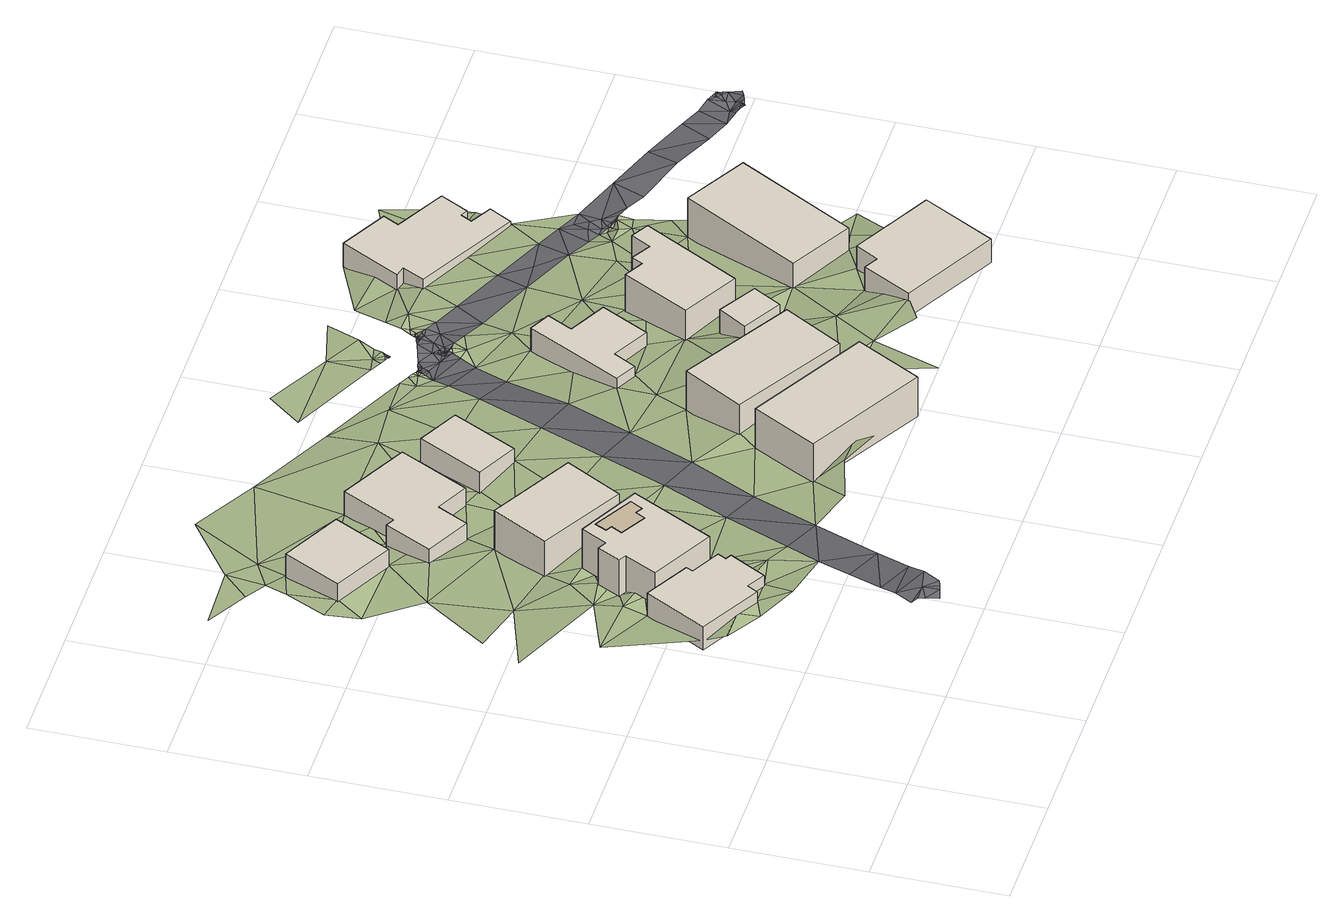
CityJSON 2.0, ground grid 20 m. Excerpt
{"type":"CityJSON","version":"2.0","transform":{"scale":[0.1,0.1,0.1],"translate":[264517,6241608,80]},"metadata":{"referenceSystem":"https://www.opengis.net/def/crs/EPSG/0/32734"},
"CityObjects":{
"building1":{"type":"Building","attributes":{"address":"16 Fryde Road University Estate Cape Town","building":"house","building:levels":1,"building_height":4.1,"roof_height":96.4,"ground_height":90.7,"plus_code":"4FRW3F62+6WX"},"geometry":[{"type":"Solid","lod":"1","boundaries":[[[[0,1,2,3]],[[1,4,5,2]],[[4,6,7,5]],[[6,8,9,7]],[[8,10,11,9]],[[10,12,13,11]],[[12,14,15,13]],[[14,16,17,15]],[[16,18,19,17]],[[18,0,3,19]],[[3,2,5,7,9,11,13,15,17,19]],[[18,16,14,12,10,8,6,4,1,0]]]]}]},
"building2":{"type":"Building","attributes":{"address":"14 Fryde Road University Estate Cape Town","building":"house","building:levels":2,"building_height":6.9,"roof_height":97.7,"ground_height":89.2,"plus_code":"4FRW3F62+7XM"},"children":["building2-1"],"geometry":[{"type":"Solid","lod":"1","boundaries":[[[[20,21,22,23]],[[21,24,25,22]],[[24,26,27,25]],[[26,28,29,27]],[[28,30,31,29]],[[30,32,33,31]],[[32,34,35,33]],[[34,20,23,35]],[[23,22,25,27,29,31,33,35]],[[34,32,30,28,26,24,21,20]]]]}]},
"building2-1":{"type":"BuildingInstallation","parents":["building2"],"geometry":[{"type":"Solid","lod":"1","boundaries":[[[[36,37,38,39]],[[37,40,41,38]],[[40,42,43,41]],[[42,44,45,43]],[[44,46,47,45]],[[46,48,49,47]],[[48,50,51,49]],[[50,36,39,51]],[[39,38,41,43,45,47,49,51]],[[50,48,46,44,42,40,37,36]]]]}]},
"building3":{"type":"Building","attributes":{"address":"University Estate Cape Town","building":"house","building:levels":1,"building_height":4.1,"roof_height":89.4,"ground_height":85,"plus_code":"4FRW3F62+CXJ"},"geometry":[{"type":"Solid","lod":"1","boundaries":[[[[52,53,54,55]],[[53,56,57,54]],[[56,58,59,57]],[[58,52,55,59]],[[55,54,57,59]],[[58,56,53,52]]]]}]},
"building4":{"type":"Building","attributes":{"address":"12 Fryde Road University Estate Cape Town","building":"house","building:levels":2,"building_height":6.9,"roof_height":95.4,"ground_height":87.2,"plus_code":"4FRW3F63+82J"},"geometry":[{"type":"Solid","lod":"1","boundaries":[[[[60,61,62,63]],[[61,64,65,62]],[[64,66,67,65]],[[66,60,63,67]],[[63,62,65,67]],[[66,64,61,60]]]]}]},
"building5":{"type":"Building","attributes":{"address":"University Estate Cape Town","building":"house","building:levels":1,"building_height":4.1,"roof_height":90,"ground_height":84.8,"plus_code":"4FRW3F63+C22"},"geometry":[{"type":"Solid","lod":"1","boundaries":[[[[68,69,70,71]],[[69,72,73,70]],[[72,74,75,73]],[[74,76,77,75]],[[76,78,79,77]],[[78,80,81,79]],[[80,82,83,81]],[[82,68,71,83]],[[71,70,73,75,77,79,81,83]],[[82,80,78,76,74,72,69,68]]]]}]},
"building6":{"type":"Building","attributes":{"address":"19 Fryde Road University Estate Cape Town","building":"house","building:levels":2,"building_height":6.9,"roof_height":101.1,"ground_height":92.1,"plus_code":"4FRW3F63+647"},"geometry":[{"type":"Solid","lod":"1","boundaries":[[[[84,85,86,87]],[[85,88,89,86]],[[88,90,91,89]],[[90,84,87,91]],[[87,86,89,91]],[[90,88,85,84]]]]}]},
"building7":{"type":"Building","attributes":{"address":"40 Fryde Road University Estate Cape Town","building":"house","building:levels":1,"building_height":4.1,"roof_height":90.3,"ground_height":85.6,"plus_code":"4FRW3F63+93V"},"geometry":[{"type":"Solid","lod":"1","boundaries":[[[[92,93,94,95]],[[93,96,97,94]],[[96,98,99,97]],[[98,92,95,99]],[[95,94,97,99]],[[98,96,93,92]]]]}]},
"building8":{"type":"Building","attributes":{"address":"15 Fryde Road University Estate Cape Town","building":"house","building:levels":2,"building_height":6.9,"roof_height":99.4,"ground_height":90.5,"plus_code":"4FRW3F63+749"},"geometry":[{"type":"Solid","lod":"1","boundaries":[[[[100,101,102,103]],[[101,104,105,102]],[[104,106,107,105]],[[106,100,103,107]],[[103,102,105,107]],[[106,104,101,100]]]]}]},
"building9":{"type":"Building","attributes":{"address":"11 Fryde Road University Estate Cape Town","building":"house","building:levels":1,"building_height":4.1,"roof_height":91.3,"ground_height":86.2,"plus_code":"4FRW3F63+958"},"geometry":[{"type":"Solid","lod":"1","boundaries":[[[[108,109,110,111]],[[109,112,113,110]],[[112,114,115,113]],[[114,116,117,115]],[[116,118,119,117]],[[118,120,121,119]],[[120,122,123,121]],[[122,108,111,123]],[[111,110,113,115,117,119,121,123]],[[122,120,118,116,114,112,109,108]]]]}]},
"building10":{"type":"Building","attributes":{"address":"University Estate Cape Town","building":"house","building:levels":1,"building_height":4.1,"roof_height":95,"ground_height":90,"plus_code":"4FRW3F63+76J"},"geometry":[{"type":"Solid","lod":"1","boundaries":[[[[124,125,126,127]],[[125,128,129,126]],[[128,130,131,129]],[[130,124,127,131]],[[127,126,129,131]],[[130,128,125,124]]]]}]},
"building11":{"type":"Building","attributes":{"address":"44 Rhodes Avenue University Estate Cape Town","building":"house","building:levels":2,"building_height":6.9,"roof_height":95.1,"ground_height":87,"plus_code":"4FRW3F63+86G"},"geometry":[{"type":"Solid","lod":"1","boundaries":[[[[132,133,134,135]],[[133,136,137,134]],[[136,138,139,137]],[[138,140,141,139]],[[140,142,143,141]],[[142,144,145,143]],[[144,146,147,145]],[[146,132,135,147]],[[135,134,137,139,141,143,145,147]],[[146,144,142,140,138,136,133,132]]]]}]},
"building12":{"type":"Building","attributes":{"address":"14 Baris Road University Estate Cape Town","building":"house","building:levels":1,"building_height":4.1,"roof_height":98.4,"ground_height":92,"plus_code":"4FRW3F63+674"},"geometry":[{"type":"Solid","lod":"1","boundaries":[[[[148,149,150,151]],[[149,152,153,150]],[[152,154,155,153]],[[154,156,157,155]],[[156,158,159,157]],[[158,148,151,159]],[[151,150,153,155,157,159]],[[158,156,154,152,149,148]]]]}]},
"building13":{"type":"Building","attributes":{"address":"46 Rhodes Avenue University Estate Cape Town","building":"house","building:levels":2,"building_height":6.9,"roof_height":97,"ground_height":87.9,"plus_code":"4FRW3F63+77Q"},"geometry":[{"type":"Solid","lod":"1","boundaries":[[[[160,161,162,163]],[[161,164,165,162]],[[164,166,167,165]],[[166,160,163,167]],[[163,162,165,167]],[[166,164,161,160]]]]}]},
"building14":{"type":"Building","attributes":{"address":"9 Fryde Road University Estate Cape Town","building":"house","building:levels":1,"building_height":4.1,"roof_height":86.4,"ground_height":80.1,"plus_code":"4FRW3F63+F74"},"geometry":[{"type":"Solid","lod":"1","boundaries":[[[[168,169,170,171]],[[169,172,173,170]],[[172,174,175,173]],[[174,176,177,175]],[[176,178,179,177]],[[178,180,181,179]],[[180,182,183,181]],[[182,184,185,183]],[[184,186,187,185]],[[186,188,189,187]],[[188,190,191,189]],[[190,168,171,191]],[[171,170,173,175,177,179,181,183,185,187,189,191]],[[190,188,186,184,182,180,178,176,174,172,169,168]]]]}]},
"terrain1":{"type":"TINRelief","geometry":[{"type":"CompositeSurface","lod":"1","boundaries":[[[192,193,194]],[[194,193,195]],[[192,0,196]],[[197,194,195]],[[0,198,196]],[[197,195,199]],[[198,200,196]],[[201,200,202]],[[203,197,199]],[[204,197,203]],[[205,0,206]],[[198,0,207]],[[205,207,0]],[[206,208,205]],[[209,202,210]],[[211,200,198]],[[212,198,207]],[[213,203,199]],[[206,214,208]],[[198,212,211]],[[215,208,214]],[[215,216,217]],[[200,211,218]],[[203,219,220]],[[200,221,202]],[[212,222,211]],[[218,223,200]],[[215,224,208]],[[217,224,215]],[[213,219,203]],[[220,219,225]],[[200,223,221]],[[226,224,217]],[[227,228,229]],[[230,225,219]],[[230,226,231]],[[221,232,202]],[[226,230,233]],[[226,233,224]],[[219,233,230]],[[223,234,221]],[[235,219,213]],[[223,236,234]],[[237,227,229]],[[219,235,233]],[[228,210,238]],[[26,221,234]],[[61,210,202]],[[238,229,228]],[[221,26,232]],[[202,232,61]],[[239,240,241]],[[229,242,237]],[[243,233,235]],[[26,244,232]],[[210,245,238]],[[242,246,237]],[[61,245,210]],[[239,241,246]],[[233,243,247]],[[244,26,248]],[[246,242,249]],[[246,249,239]],[[245,250,238]],[[248,251,244]],[[252,251,248]],[[252,247,253]],[[245,61,254]],[[243,253,247]],[[255,238,250]],[[249,242,52]],[[256,257,258]],[[255,52,238]],[[257,256,259]],[[253,251,252]],[[260,239,249]],[[61,261,254]],[[253,243,262]],[[255,263,264]],[[52,255,264]],[[249,52,69]],[[251,253,262]],[[261,61,265]],[[256,258,266]],[[267,254,268]],[[265,251,262]],[[268,254,261]],[[264,69,52]],[[256,85,259]],[[266,269,256]],[[249,69,270]],[[249,270,260]],[[261,271,268]],[[259,85,272]],[[269,266,273]],[[265,274,261]],[[262,275,265]],[[276,268,271]],[[271,261,274]],[[272,85,277]],[[275,274,265]],[[92,276,271]],[[92,278,276]],[[85,279,277]],[[101,272,277]],[[69,278,280]],[[69,280,270]],[[272,101,281]],[[85,282,279]],[[274,275,283]],[[280,278,92]],[[274,283,284]],[[285,279,282]],[[92,284,280]],[[280,286,270]],[[281,101,287]],[[279,285,288]],[[281,287,289]],[[289,290,281]],[[288,285,291]],[[292,280,284]],[[284,283,293]],[[287,101,294]],[[292,286,280]],[[291,295,296]],[[292,284,293]],[[296,288,291]],[[297,289,287]],[[298,290,289]],[[299,286,292]],[[287,294,300]],[[298,301,290]],[[292,293,302]],[[297,287,300]],[[303,288,296]],[[294,304,305]],[[288,303,304]],[[302,306,292]],[[294,305,300]],[[299,292,306]],[[297,307,308]],[[309,296,310]],[[311,306,302]],[[312,313,314]],[[307,297,300]],[[309,303,296]],[[301,298,315]],[[305,304,316]],[[317,299,306]],[[311,318,306]],[[306,318,317]],[[304,303,316]],[[305,125,300]],[[319,318,311]],[[313,312,320]],[[321,301,315]],[[322,317,318]],[[323,318,319]],[[318,324,322]],[[325,318,323]],[[324,318,325]],[[323,326,325]],[[327,324,325]],[[328,327,325]],[[326,328,325]],[[303,309,329]],[[330,307,300]],[[331,321,332]],[[300,125,333]],[[334,321,315]],[[320,335,336]],[[303,329,154]],[[303,337,316]],[[332,338,331]],[[336,313,320]],[[332,321,334]],[[339,112,340]],[[336,335,341]],[[339,307,330]],[[333,125,342]],[[315,112,334]],[[338,343,344]],[[332,343,338]],[[341,345,346]],[[346,336,341]],[[347,344,348]],[[345,349,350]],[[350,349,351]],[[346,345,350]],[[348,344,343]],[[352,351,353]],[[351,352,350]],[[347,348,354]],[[350,352,355]],[[356,354,348]],[[356,357,354]],[[350,355,346]],[[358,356,348]],[[343,359,348]],[[358,348,359]],[[346,355,360]],[[346,361,336]],[[342,316,337]],[[343,362,359]],[[363,343,332]],[[360,361,346]],[[154,337,303]],[[363,362,343]],[[336,361,364]],[[365,363,332]],[[336,366,313]],[[334,365,332]],[[336,364,366]],[[339,330,367]],[[333,342,337]],[[339,368,112]],[[334,112,368]],[[334,369,365]],[[370,371,372]],[[373,154,374]],[[372,375,370]],[[370,376,371]],[[375,377,370]],[[339,367,368]],[[313,366,378]],[[373,337,154]],[[377,379,370]],[[379,376,370]],[[379,377,380]],[[379,381,376]],[[380,382,379]],[[381,379,383]],[[337,384,333]],[[383,379,382]],[[383,385,381]],[[386,387,367]],[[382,388,383]],[[367,387,368]],[[334,389,369]],[[390,385,383]],[[383,388,390]],[[368,389,334]],[[337,373,391]],[[392,385,390]],[[393,390,388]],[[394,368,387]],[[387,395,394]],[[391,373,396]],[[161,384,337]],[[392,390,397]],[[390,393,398]],[[394,399,368]],[[397,400,392]],[[368,401,389]],[[396,402,391]],[[397,390,398]],[[403,398,393]],[[402,404,391]],[[384,161,132]],[[401,368,399]],[[394,132,399]],[[402,405,404]],[[406,402,396]],[[407,400,397]],[[405,408,404]],[[409,397,398]],[[132,410,399]],[[405,402,406]],[[398,403,411]],[[408,405,412]],[[168,400,407]],[[410,401,399]],[[412,413,408]],[[414,132,161]],[[132,414,410]],[[403,415,411]],[[410,416,401]],[[161,417,418]],[[410,419,416]],[[418,414,161]],[[410,414,420]],[[421,410,420]],[[410,421,419]],[[411,415,422]],[[420,423,421]],[[424,420,414]],[[419,421,425]],[[426,414,418]],[[420,424,423]],[[423,425,421]],[[424,414,426]],[[427,425,423]],[[428,422,415]],[[423,424,427]],[[424,429,427]],[[429,424,426]],[[430,422,428]],[[431,432,433]],[[434,435,436]],[[433,437,431]],[[437,438,431]],[[438,439,431]],[[440,434,436]],[[439,438,441]],[[440,436,441]]]}]},
"road1":{"type":"Road","attributes":{"highway":"residential","name":"Fryde Road","surface":"asphalt","lanes":2,"width":5.5},"geometry":[{"type":"MultiSurface","lod":"1","boundaries":[[[442,443,444]],[[445,446,447]],[[290,283,281]],[[338,344,448]],[[259,243,257]],[[213,257,235]],[[290,301,293]],[[281,275,272]],[[449,450,442]],[[262,259,272]],[[451,452,453]],[[454,455,456]],[[457,456,455]],[[458,326,323]],[[457,311,331]],[[448,344,347]],[[459,460,461]],[[462,456,463]],[[452,448,347]],[[301,321,302]],[[321,331,311]],[[301,302,293]],[[458,459,326]],[[354,453,452]],[[290,293,283]],[[321,311,302]],[[464,465,459]],[[448,452,463]],[[354,452,347]],[[466,463,452]],[[326,459,465]],[[467,311,457]],[[457,338,448]],[[467,323,319]],[[451,466,452]],[[463,466,462]],[[459,458,460]],[[461,464,459]],[[468,460,455]],[[468,461,460]],[[458,323,467]],[[460,457,455]],[[463,456,457]],[[448,463,457]],[[450,469,442]],[[470,471,447]],[[460,458,467]],[[338,457,331]],[[471,470,472]],[[473,469,450]],[[469,443,442]],[[474,442,445]],[[444,446,442]],[[311,467,319]],[[457,460,467]],[[474,449,442]],[[470,213,472]],[[213,470,257]],[[447,471,445]],[[446,445,442]],[[272,275,262]],[[281,283,275]],[[257,243,235]],[[259,262,243]]]}]},
"road2":{"type":"Road","attributes":{"highway":"residential","name":"Rhodes Avenue","surface":"asphalt","lanes":2,"width":5.5},"geometry":[{"type":"MultiSurface","lod":"1","boundaries":[[[475,476,477]],[[478,476,479]],[[480,481,482]],[[483,484,485]],[[486,484,483]],[[487,488,489]],[[490,491,492]],[[453,354,357]],[[456,462,493]],[[393,388,369]],[[494,454,456]],[[403,393,389]],[[495,427,496]],[[497,477,430]],[[498,499,500]],[[466,451,501]],[[403,389,502]],[[503,425,495]],[[466,493,462]],[[382,504,505]],[[479,476,475]],[[506,507,499]],[[453,501,451]],[[389,393,369]],[[456,493,508]],[[380,504,382]],[[509,478,479]],[[507,506,487]],[[377,504,380]],[[388,505,369]],[[510,511,512]],[[375,513,377]],[[514,478,509]],[[489,507,487]],[[357,501,453]],[[508,505,504]],[[515,513,516]],[[513,375,372]],[[517,518,519]],[[507,489,520]],[[501,357,356]],[[377,513,504]],[[510,513,515]],[[500,507,480]],[[493,466,501]],[[372,371,513]],[[521,522,507]],[[358,359,501]],[[513,371,516]],[[507,520,521]],[[501,356,358]],[[510,512,513]],[[513,512,504]],[[522,481,480]],[[499,507,500]],[[523,359,362]],[[493,501,523]],[[486,524,484]],[[491,500,525]],[[519,509,526]],[[519,514,509]],[[527,528,517]],[[517,528,529]],[[530,518,485]],[[483,517,529]],[[486,483,529]],[[415,403,502]],[[425,427,495]],[[500,491,498]],[[485,518,483]],[[527,517,519]],[[494,512,511]],[[362,363,523]],[[507,522,480]],[[531,518,530]],[[501,359,523]],[[494,456,508]],[[508,493,523]],[[388,382,505]],[[526,527,519]],[[430,532,497]],[[533,416,419]],[[519,518,531]],[[483,518,517]],[[363,365,505]],[[508,512,494]],[[534,477,535]],[[503,532,533]],[[525,482,519]],[[531,530,492]],[[427,429,496]],[[419,425,503]],[[429,535,497]],[[532,503,497]],[[496,497,495]],[[503,495,497]],[[491,531,492]],[[525,500,480]],[[531,491,525]],[[514,519,482]],[[505,523,363]],[[504,512,508]],[[482,525,480]],[[519,531,525]],[[475,477,534]],[[419,503,533]],[[429,497,496]],[[535,477,497]],[[532,430,536]],[[415,401,428]],[[505,508,523]],[[369,505,365]],[[401,416,428]],[[428,416,533]],[[536,533,532]],[[430,428,536]],[[533,536,428]],[[389,401,502]],[[415,502,401]]]}]}
},
"vertices":[
[136,408,107],[84,314,107],[84,314,148],[136,408,148],[178,263,107],[178,263,148],[187,279,107],[187,279,148],[215,263,107],[215,263,148],[246,319,107],[246,319,148],[237,324,107],[237,324,148],[244,337,107],[244,337,148],[199,361,107],[199,361,148],[204,371,107],[204,371,148],
[165,405,92],[262,354,92],[262,354,161],[165,405,161],[327,478,92],[327,478,161],[232,527,92],[232,527,161],[211,488,92],[211,488,161],[198,495,92],[198,495,161],[180,460,92],[180,460,161],[191,454,92],[191,454,161],
[245,512,162],[236,494,162],[236,494,163],[245,512,163],[246,489,162],[246,489,163],[237,472,162],[237,472,163],[276,450,162],[276,450,163],[284,465,162],[284,465,163],[295,459,162],[295,459,163],[306,478,162],[306,478,163],
[248,882,50],[156,929,50],[156,929,91],[248,882,91],[111,842,50],[111,842,91],[203,795,50],[203,795,91],
[392,591,72],[264,661,72],[264,661,141],[392,591,141],[216,576,72],[216,576,141],[344,505,72],[344,505,141],
[417,834,48],[312,888,48],[312,888,89],[417,834,89],[270,806,48],[270,806,89],[256,813,48],[256,813,89],[220,742,48],[220,742,89],[289,707,48],[289,707,89],[313,754,48],[313,754,89],[363,729,48],[363,729,89],
[695,259,121],[515,358,121],[515,358,190],[695,259,190],[461,261,121],[461,261,190],[641,161,121],[641,161,190],
[442,815,56],[392,717,56],[392,717,97],[442,815,97],[455,685,56],[455,685,97],[505,783,56],[505,783,97],
[756,379,105],[589,477,105],[589,477,174],[756,379,174],[536,387,105],[536,387,174],[703,289,105],[703,289,174],
[780,647,62],[722,677,62],[722,677,103],[780,647,103],[742,715,62],[742,715,103],[710,731,62],[710,731,103],[633,588,62],[633,588,103],[666,571,62],[666,571,103],[685,605,62],[685,605,103],[742,575,62],[742,575,103],
[829,445,100],[771,479,100],[771,479,141],[829,445,141],[745,436,100],[745,436,141],[804,402,100],[804,402,141],
[926,624,70],[899,639,70],[899,639,139],[926,624,139],[882,609,70],[882,609,139],[852,626,70],[852,626,139],[843,609,70],[843,609,139],[814,625,70],[814,625,139],[759,524,70],[759,524,139],[845,477,70],[845,477,139],
[1055,262,120],[932,328,120],[932,328,161],[1055,262,161],[912,293,120],[912,293,161],[890,305,120],[890,305,161],[850,231,120],[850,231,161],[995,153,120],[995,153,161],
[1083,531,79],[988,584,79],[988,584,148],[1083,531,148],[887,406,79],[887,406,148],[983,353,79],[983,353,148],
[895,1049,1],[847,959,1],[847,959,42],[895,1049,42],[864,955,1],[864,955,42],[847,922,1],[847,922,42],[1002,840,1],[1002,840,42],[1021,874,1],[1021,874,42],[988,892,1],[988,892,42],[997,909,1],[997,909,42],[1008,903,1],[1008,903,42],[1031,946,1],[1031,946,42],[954,987,1],[954,987,42],[967,1011,1],[967,1011,42],
[84,314,124],[91,282,133],[143,282,133],[145,250,133],[58,454,102],[178,263,132],[148,446,107],[199,218,142],[148,488,100],[8,556,92],[132,597,79],[215,263,132],[187,279,132],[165,405,107],[169,390,115],[174,422,108],[200,386,114],[47,618,83],[129,720,70],[180,460,99],[182,437,108],[278,203,137],[186,381,114],[204,371,114],[199,361,114],[216,352,114],[189,478,99],[268,273,132],[226,284,132],[192,534,93],[191,454,99],[198,495,99],[231,370,116],[236,302,125],[244,337,125],[80,853,58],[79,799,63],[111,842,63],[246,319,125],[237,324,125],[216,576,82],[262,354,116],[220,506,93],[307,255,130],[211,488,99],[115,916,54],[203,795,63],[145,1012,45],[35,1006,51],[99,971,50],[156,929,52],[365,358,114],[286,537,93],[220,742,67],[134,951,48],[295,416,109],[280,503,93],[180,975,44],[238,777,60],[344,505,95],[327,478,101],[375,468,100],[289,707,61],[256,813,55],[461,261,125],[355,228,135],[424,206,139],[413,332,119],[257,1085,32],[349,654,67],[423,462,104],[270,806,55],[289,842,54],[392,591,85],[488,224,148],[313,754,59],[363,729,61],[531,222,149],[361,1030,29],[392,717,63],[472,436,112],[539,196,158],[455,685,76],[482,566,87],[381,764,59],[536,387,125],[417,834,54],[605,346,133],[477,885,48],[530,540,97],[605,308,133],[540,669,71],[505,783,60],[650,284,142],[492,962,31],[623,528,95],[703,289,140],[633,588,88],[589,644,81],[695,259,140],[555,891,44],[598,773,55],[673,428,123],[704,149,160],[763,257,139],[666,571,88],[672,660,71],[623,894,38],[759,524,89],[647,748,53],[627,825,45],[813,324,130],[756,379,127],[745,436,121],[620,869,40],[742,575,82],[685,605,80],[850,231,151],[811,209,153],[641,851,38],[517,1010,26],[660,1009,24],[562,1062,23],[710,731,63],[804,402,109],[638,886,38],[645,874,38],[649,864,38],[648,942,32],[676,800,44],[647,882,38],[652,870,38],[652,879,38],[653,875,38],[656,877,38],[654,878,38],[655,878,38],[871,270,137],[795,590,81],[691,826,44],[711,823,44],[845,477,96],[751,769,54],[665,933,32],[676,947,28],[887,406,107],[698,839,44],[780,647,76],[722,677,71],[674,929,32],[829,445,108],[710,844,44],[702,846,44],[678,927,32],[683,931,32],[703,849,37],[706,849,37],[680,925,32],[682,927,32],[681,925,32],[683,925,32],[683,924,32],[705,852,37],[685,928,32],[707,852,37],[706,852,37],[708,851,37],[710,850,37],[686,931,32],[690,938,32],[715,848,37],[724,844,42],[697,951,28],[742,835,42],[712,977,28],[814,625,76],[832,691,65],[778,818,40],[735,902,32],[732,900,32],[733,899,32],[932,328,121],[912,293,130],[734,899,32],[735,905,32],[736,898,32],[741,1029,19],[742,903,32],[741,895,36],[737,909,32],[750,891,36],[748,914,32],[886,551,81],[747,926,32],[843,609,75],[852,626,75],[768,882,36],[861,778,47],[780,925,32],[983,353,111],[761,952,26],[809,863,36],[899,639,71],[882,609,71],[1002,290,134],[847,959,18],[847,922,28],[933,670,61],[790,1004,14],[939,740,52],[1012,359,111],[885,826,40],[1002,388,111],[1019,388,111],[1066,364,106],[866,995,18],[1022,422,107],[864,955,18],[976,688,59],[924,881,31],[1038,424,103],[1033,442,103],[1010,669,59],[962,789,44],[978,722,49],[1035,558,79],[1031,618,68],[997,712,49],[1003,686,59],[1005,703,49],[1002,840,37],[1015,698,49],[1025,694,57],[1016,703,49],[1032,673,57],[1018,702,49],[1001,771,44],[1036,695,57],[1039,752,45],[1008,903,24],[997,909,24],[988,892,28],[967,1011,7],[954,987,14],[996,965,13],[1021,874,28],[1037,899,18],[1018,920,24],[1022,1033,6],[1031,946,18],
[218,39,173],[229,17,172],[238,20,172],[205,73,165],[253,46,172],[268,72,163],[698,850,37],[193,38,173],[196,29,173],[704,854,37],[703,853,37],[705,853,37],[694,888,37],[675,882,37],[700,869,37],[683,853,37],[658,874,38],[658,875,38],[663,872,38],[661,878,38],[702,862,37],[698,855,37],[658,877,38],[657,877,38],[704,857,37],[660,862,38],[666,880,38],[219,14,173],[297,124,153],[220,99,158],[249,151,147],[200,9,173],[191,47,165],
[1160,646,64],[1184,694,54],[1112,723,49],[1257,665,53],[1228,619,59],[1320,633,59],[1320,640,59],[1311,644,59],[1304,591,67],[1304,589,67],[1306,590,67],[1303,589,67],[1330,636,59],[1330,637,59],[1329,637,59],[1342,603,59],[1335,621,59],[1324,596,66],[709,861,37],[713,894,37],[1019,707,49],[1029,703,48],[1031,719,48],[1333,628,59],[1331,632,59],[1326,628,59],[707,854,37],[911,783,44],[1009,712,49],[735,889,36],[745,870,36],[1331,635,59],[1328,635,59],[723,873,36],[1266,604,59],[727,899,32],[723,897,32],[727,892,36],[731,897,32],[1292,651,52],[730,899,32],[731,900,32],[1301,594,67],[1308,595,67],[1294,608,59],[1328,637,59],[1327,637,59],[1325,638,59],[716,856,37],[1302,588,67],[1314,619,59],[1284,596,67],[1293,593,67],[1298,591,67],[1300,590,67],[1315,593,67],[1316,605,59],[1023,733,48],[1004,730,49],[1089,674,53],[1054,688,57],[1016,754,44]
]}
